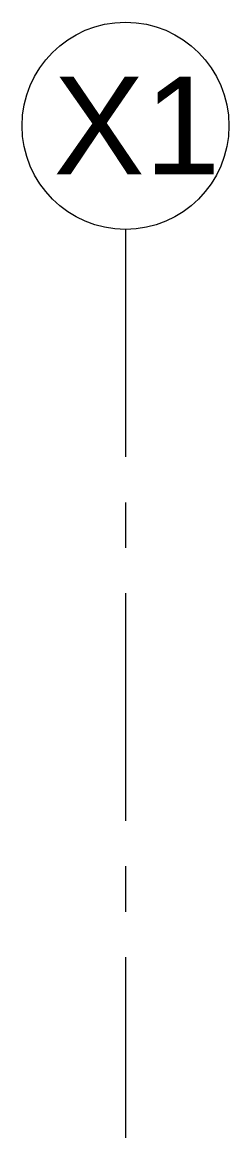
# Model space of a CAD drawing. Header units: millimetres. Extents: x 0 to 1313252738, y -131 to 560100888.
# Drawn here: x 1312562829 to 1312563696, y 560060501 to 560065143 of the extents above; entities that cross this region are included whole.
import ezdxf

# ---------------------------------------------------------------- set-up
doc = ezdxf.new("R2010")
doc.units = ezdxf.units.MM
doc.linetypes.add('CENTERX2', pattern=[101.60000000000001, 63.5, -12.7, 12.7, -12.7])
doc.layers.add('001通り芯', color=6, linetype='CENTERX2', lineweight=0)
doc.styles.get("Standard").update_dxf_attribs({"font": 'arial.ttf'})

msp = doc.modelspace()

# ---------------------------------------------------------------- linework, layer by layer
at = {"layer": '001通り芯', "ltscale": 15}
msp.add_line((1312563262.575057, 560064275.2649243), (1312563262.575057, 560041353.0683595), dxfattribs=at)
at = {"layer": '001通り芯', "linetype": 'ByBlock', "ltscale": 15}
msp.add_circle((1312563262.575057, 560064709.0210723), 433.756148124743, dxfattribs=at)

# ---------------------------------------------------------------- texts
at = {"layer": '001通り芯', "linetype": 'ByBlock', "ltscale": 15, "insert": (1312562960.703583, 560064915.2614144), "char_height": 409.5374604411929, "attachment_point": 1}
msp.add_mtext_dynamic_manual_height_columns('X1', width=940.7280546294743, gutter_width=2047.687302205964, heights=[0], dxfattribs=at)

doc.saveas('drawing.dxf')
